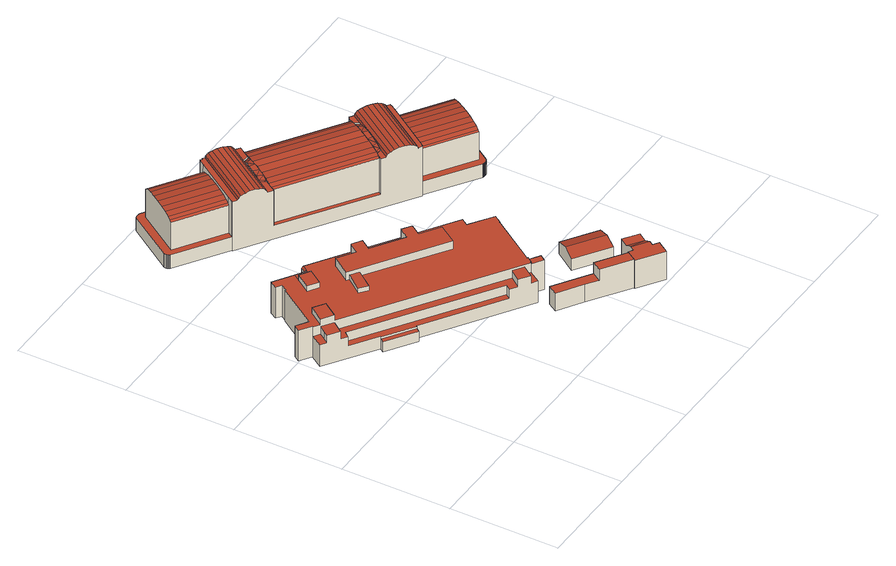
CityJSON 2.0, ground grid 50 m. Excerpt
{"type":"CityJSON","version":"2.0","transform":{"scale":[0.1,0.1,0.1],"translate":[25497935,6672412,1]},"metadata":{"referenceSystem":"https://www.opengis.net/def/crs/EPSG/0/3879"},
"CityObjects":{
"building1":{"type":"Building","attributes":{"dateOfConstruction":"1964-01-01","measuredHeight":19.4,"class":"Muut kokoontumisrakennukset","function":"Muut kokoontumisrakennukset","usage":"Muu rakennus","roofType":"1000;2100","storeysAboveGround":3},"address":[{"Country":"Finland","Locality":"Helsinki","ThoroughfareNumber":"6","ThoroughfareName":"Katajanokanlaituri","PostCode":"00160"}],"geometry":[{"type":"Solid","lod":"2","boundaries":[[[[0,1,2,3]],[[4,5,6,7]],[[8,9,10,11,12]],[[13,14,15,16,17,18]],[[19,20,21,22]],[[23,24,25,26,27]],[[28,29,30,31]],[[32,33,17,16]],[[34,35,36,37,38,39,40]],[[41,42,39,38]],[[43,44,45,46]],[[47,48,49,50]],[[51,52,53,54,55,56,57,58,59,60]],[[61,62,63,64,65,66,67,68,69,70]],[[71,72,73,74]],[[75,76,77,78]],[[79,44,43,80]],[[81,82,83,84]],[[85,9,8]],[[86,87,82,81]],[[84,83,88,89]],[[66,65,90,91]],[[15,92,32,16]],[[93,94,21,20,95,96,97,40,39,42,98,36,99,100,101,102,103,6,5]],[[41,38,37,104]],[[34,40,97,105]],[[106,100,99,107]],[[107,99,36,35]],[[62,108,109,59,58,47,50,63]],[[110,55,54,111]],[[7,6,103,112]],[[50,49,64,63]],[[75,78,113,114]],[[28,31,71,74]],[[29,73,72,115,116,117,118,119,18,17,33,120,121,19,22,122,123,86,81,84,89,4,7,112,124,125,85,79,80,126,127,26,25,128,129,113,78,77,130,2,1,131,30]],[[29,28,74,73]],[[132,131,1,0,70,69]],[[133,53,52,134]],[[132,69,68,135,136]],[[135,137,138,136]],[[61,139,140,141,108,62]],[[13,142,143,144,145,51,60,146,139,61,70,0,3,147,76,75,114,148,149,24,23,150,151,106,107,35,34,105,152,153,154,155,156,14]],[[104,98,42,41]],[[125,10,9,85]],[[143,157,158,144]],[[58,57,48,47]],[[154,121,120,155]],[[22,21,94,122]],[[127,45,44,79]],[[159,90,65,64,49,48,57,56]],[[150,23,27,160,12,11]],[[133,111,54,53]],[[110,159,56,55]],[[161,109,108,141]],[[156,92,15,14]],[[147,130,77,76]],[[66,91,138,137,67]],[[114,113,129,148]],[[68,67,137,135]],[[82,87,88,83]],[[162,161,141,140]],[[145,144,158,163,117,116]],[[151,101,100,106]],[[143,142,119,118,164,157]],[[124,102,101,151,150,11,10,125]],[[154,153,95,20,19,121]],[[152,96,95,153]],[[37,36,98,104]],[[105,97,96,152]],[[146,162,140,139]],[[149,128,25,24]],[[3,2,130,147]],[[158,157,164,163]],[[142,13,18,119]],[[148,129,128,149]],[[126,46,45,127]],[[12,160,8]],[[79,85,8,160,27,26,127]],[[112,103,102,124]],[[93,5,4,89,88,87,86,123]],[[80,43,46,126]],[[146,60,59,109,161,162]],[[164,118,117,163]],[[122,94,93,123]],[[159,110,111,133,134,115,72,71,31,30,131,132,136,138,91,90]],[[52,51,145,116,115,134]],[[156,155,120,33,32,92]]]],"semantics":{"surfaces":[{"type":"WallSurface"},{"type":"RoofSurface"},{"type":"GroundSurface"}],"values":[[0,0,1,0,0,0,0,0,0,0,1,0,0,0,0,0,0,0,0,0,0,0,1,1,1,0,0,0,1,1,0,0,0,1,1,0,0,1,1,0,0,2,0,0,0,0,0,0,0,1,0,0,0,0,0,0,1,0,0,1,1,0,0,0,0,0,0,0,0,0,0,0,1,0,0,0,0,1,0,0,0,0,0,0,0,0,0]]}}]},
"building2":{"type":"Building","attributes":{"dateOfConstruction":"2012-01-01","measuredHeight":14.4,"usage":"Muu rakennus","roofType":"1000"},"address":[{"Country":"Finland","Locality":"Helsinki"}],"geometry":[{"type":"Solid","lod":"2","boundaries":[[[[165,166,167,168,169,170]],[[171,172,173,174]],[[175,170,169,176]],[[176,169,168,177]],[[178,165,170,175]],[[166,174,173,167]],[[179,172,171,180]],[[180,171,174,166,165,178]],[[177,168,167,173,172,179]],[[177,179,180,178,175,176]]]],"semantics":{"surfaces":[{"type":"RoofSurface"},{"type":"WallSurface"},{"type":"GroundSurface"}],"values":[[0,0,1,1,1,1,1,1,1,2]]}}]},
"building3":{"type":"Building","attributes":{"dateOfConstruction":"2012-01-01","measuredHeight":14.2,"usage":"Muu rakennus","roofType":"1000;2100"},"address":[{"Country":"Finland","Locality":"Helsinki"}],"geometry":[{"type":"Solid","lod":"2","boundaries":[[[[181,182,183,184]],[[182,185,183]],[[182,186,187,185]],[[188,189,190,191]],[[192,187,186,193]],[[194,195,196,188,191,197,192,193]],[[189,188,196,198]],[[199,194,193,186,182,181]],[[184,183,185,187,192,197,200]],[[201,199,181,184,200,190,189,198]],[[201,198,196,195]],[[199,201,195,194]],[[190,200,197,191]]]],"semantics":{"surfaces":[{"type":"RoofSurface"},{"type":"WallSurface"},{"type":"GroundSurface"}],"values":[[0,0,0,1,1,2,1,1,1,0,1,1,1]]}}]},
"building4":{"type":"Building","attributes":{"dateOfConstruction":"2024-01-01","measuredHeight":7.6,"usage":"Halli","roofType":"3500"},"address":[{"Country":"Finland","Locality":"Helsinki"}],"geometry":[{"type":"Solid","lod":"2","boundaries":[[[[202,203,204,205]],[[203,206,207,204]],[[208,202,205,209]],[[210,207,206,211]],[[211,206,203,202,208]],[[209,205,204,207,210]],[[209,210,211,208]]]],"semantics":{"surfaces":[{"type":"RoofSurface"},{"type":"WallSurface"},{"type":"GroundSurface"}],"values":[[0,0,1,1,1,1,2]]}}]},
"building5":{"type":"Building","attributes":{"dateOfConstruction":"1912-01-01","measuredHeight":26.6,"class":"Hotellit","function":"Hotellit, motellit, matkustajakodit, kylpylähotellit","usage":"Liikerakennus","roofType":"3900;1000","storeysAboveGround":7},"address":[{"Country":"Finland","Locality":"Helsinki","ThoroughfareNumber":"7","ThoroughfareName":"Katajanokanlaituri","PostCode":"00160"}],"geometry":[{"type":"MultiSurface","lod":"2","boundaries":[[[212,213,214]],[[212,214,215]],[[216,217,218]],[[219,220,221]],[[215,222,223]],[[224,225,226,227]],[[225,228,229,226]],[[228,230,231,229]],[[230,232,233,231]],[[232,234,235,233]],[[234,236,237,235]],[[236,238,239,237]],[[238,240,241,239]],[[240,242,243,241]],[[242,244,245,243]],[[246,247,248,249,250,251,252,253,254,255]],[[256,257,258,259]],[[260,261,257,256]],[[262,263,261,260]],[[264,265,263,262]],[[266,267,265,264]],[[268,269,267,266]],[[270,271,269,268]],[[272,273,271,270]],[[274,275,276,277,278,273,272,279,280,281,282]],[[283,284,280,279,285,286]],[[287,288,289,290]],[[291,292,283,289,288,293]],[[294,295,281,296]],[[297,294,296]],[[298,299,295]],[[298,295,294]],[[300,301,292,291]],[[222,302,299]],[[222,299,298]],[[303,304,301,300]],[[215,305,302,222]],[[303,219,221,223,222,304]],[[215,214,305]],[[306,307,308,215,223,221,220]],[[309,310,276,213]],[[309,213,212]],[[311,312,313,278,277,314]],[[309,315,310]],[[316,317,308,307]],[[318,319,317,316]],[[320,321,322,311,319,318]],[[321,323,324,322]],[[325,326,327,328,329,293]],[[330,328,327,331,332,333,334,335]],[[336,337,338]],[[339,340,332,331]],[[338,341,342]],[[337,330,341,338]],[[343,344,340,339]],[[342,345,219]],[[341,345,342]],[[346,347,344,343]],[[348,349,347,346]],[[350,219,345]],[[219,350,216,218,220]],[[351,352,349,348]],[[306,218,217,353]],[[354,355,352,351]],[[356,357,355,354]],[[353,358,359]],[[217,358,353]],[[360,361,357,356]],[[362,363,364,365,366,367,368,369,370,371]],[[359,372,373]],[[358,335,372,359]],[[320,374,334,333,375,376,377,378]],[[379,380,381,382]],[[380,383,384,381]],[[383,385,386,384]],[[385,387,388,386]],[[387,389,390,388]],[[389,391,392,390]],[[391,393,394,392]],[[393,395,396,394]],[[395,397,398,396]],[[397,399,400,398]],[[401,402,403,404]],[[404,403,405,406]],[[406,405,407,408]],[[335,334,372]],[[408,407,409,410]],[[410,409,411,412]],[[412,411,413,414]],[[414,413,415,416]],[[416,415,417,418]],[[418,417,419,420]],[[420,419,421,422]],[[422,421,423,424]],[[425,426,427,428]],[[428,427,429,430]],[[430,429,431,432]],[[432,431,433,434]],[[434,433,435,436]],[[436,435,402,401]],[[437,224,227,438]],[[439,245,244,440]],[[441,249,248,442]],[[443,247,246,224,437]],[[440,244,255,254,444]],[[445,253,252,446]],[[258,251,250,259]],[[310,277,276]],[[281,280,296]],[[296,280,284,297]],[[447,290,286,285,448]],[[449,287,290,447]],[[281,295,282]],[[315,314,277,310]],[[450,324,323,451]],[[336,329,328,337]],[[337,328,330]],[[360,367,366,361]],[[452,365,364,453]],[[454,363,362,400,455]],[[456,382,371,370,457]],[[458,369,368,459]],[[460,461,358]],[[451,323,378,377,462]],[[463,376,375,464]],[[372,334,374,373]],[[465,466,467,468]],[[468,467,469,470]],[[470,469,471,472]],[[472,471,473,474]],[[474,473,475,476]],[[476,475,477,478]],[[478,477,479,480]],[[480,479,481,482]],[[482,481,483,484]],[[484,483,485,486]],[[486,485,487,488]],[[488,487,489,490]],[[490,489,491,492]],[[492,491,493,494]],[[494,493,495,496]],[[496,495,497,498]],[[498,497,499,500]],[[500,499,501,502]],[[502,501,503,504]],[[505,379,382,456]],[[455,400,399,506]],[[504,503,507,508]],[[508,507,509,510]],[[458,459,441,442,425,428,430,432,434,436,401,404,406,408,410,412,414,416,418,420,422,424,511,445,446,512,513,463,464,452,453,465,468,470,472,474,476,478,480,482,484,486,488,490,492,494,496,498,500,502,504,508,510]],[[438,227,226,229,231,233,235,237,239,241,243,245,439]],[[246,255,244,242,240,238,236,234,232,230,228,225,224]],[[512,446,252,251,258,257,261,263,265,267,269,271,273,278,313,514,515]],[[330,516,341,517,518,519,520,521,522,523,358,217,216,350,345,341]],[[362,371,382,381,384,386,388,390,392,394,396,398,400]],[[514,313,312,324,450]],[[506,399,397,395,393,391,389,387,385,383,380,379,505]],[[441,459,368,367,360,356,354,351,348,346,343,339,331,327,326,524,448,285,279,272,270,268,266,264,262,260,256,259,250,249]],[[452,464,375,333,332,340,344,347,349,352,355,357,361,366,365]],[[359,373,374,320,318,316,307,306,353]],[[317,319,311,314,315,309,212,215,308]],[[299,302,305,214,213,275,274,525,526,527,295]],[[342,219,303,300,291,293,329,336,338]],[[301,304,222,298,294,297,284,283,292]],[[457,370,369,458,510,509]],[[320,378,323,321]],[[465,453,364,363,454,466]],[[306,220,218]],[[325,293,288,287]],[[524,326,325,287,449]],[[463,513,528,462,377,376]],[[528,513,512,515]],[[312,311,322,324]],[[283,286,290,289]],[[445,511,529,444,254,253]],[[425,442,248,247,443,426]],[[529,511,424,423]],[[457,509,507,503,501,499,497,495,493,491,489,487,485,483,481,479,477,475,473,471,469,467,466,454,455,506,505,456]],[[514,450,451,462,528,515]],[[524,449,447,448]],[[529,423,421,419,417,415,413,411,409,407,405,403,402,435,433,431,429,427,426,443,437,438,439,440,444]]],"semantics":{"surfaces":[{"type":"RoofSurface"},{"type":"WallSurface"},{"type":"GroundSurface"}],"values":[0,0,0,1,1,0,0,0,0,0,0,0,0,0,0,0,0,0,0,0,0,0,0,0,0,0,0,0,0,0,0,0,0,0,0,0,0,0,0,0,0,0,0,0,0,0,0,0,0,0,0,0,0,0,0,0,0,0,0,0,0,0,0,0,0,0,0,0,0,0,0,0,0,0,0,0,0,0,0,0,0,0,1,1,1,1,1,1,1,1,1,1,1,1,1,1,1,1,1,1,1,1,1,1,1,1,1,1,1,1,1,1,1,1,1,1,1,1,1,1,1,1,1,1,1,1,1,1,1,1,1,1,1,1,1,1,1,1,1,1,1,1,1,1,1,1,1,1,1,2,1,1,1,1,1,1,1,1,1,1,1,1,1,1,1,1,1,1,1,1,1,1,1,1,1,1,1,0,0,0,0]}}]}
},
"vertices":[
[53,966,11],[53,966,167],[3,999,167],[3,999,11],[377,1002,167],[377,1002,206],[436,1086,206],[436,1086,167],[350,1169,167],[351,1169,168],[370,1195,168],[362,1200,159],[344,1173,160],[1012,668,11],[1035,653,11],[1035,653,32],[1014,667,32],[1014,667,167],[1012,668,167],[770,926,167],[770,926,206],[740,882,206],[740,882,167],[342,1170,11],[215,1253,11],[215,1253,167],[303,1196,167],[342,1170,167],[125,1010,195],[125,1010,167],[78,943,167],[78,943,195],[1037,701,32],[1037,701,167],[728,954,11],[587,1049,11],[587,1049,206],[587,1049,167],[726,955,167],[726,955,206],[728,954,206],[699,910,167],[699,910,206],[282,1069,194],[327,1134,194],[280,1164,194],[236,1100,194],[726,467,74],[726,467,120],[137,863,120],[137,863,74],[815,372,11],[815,372,120],[788,390,120],[788,390,158],[742,421,158],[742,421,120],[710,443,120],[710,443,74],[370,671,74],[370,671,11],[238,760,11],[238,760,74],[119,839,74],[119,839,120],[91,858,120],[91,858,158],[42,891,158],[42,891,120],[16,908,120],[16,908,11],[129,909,195],[129,909,167],[176,976,167],[176,976,195],[197,1179,11],[72,992,11],[72,992,167],[197,1179,167],[327,1134,167],[282,1069,167],[368,891,167],[368,891,189],[332,919,189],[332,919,167],[351,1169,167],[428,969,167],[428,969,189],[389,994,189],[389,994,167],[129,909,120],[129,909,158],[1057,687,32],[770,739,206],[827,824,206],[769,927,206],[771,930,206],[730,957,206],[557,1005,206],[589,1052,206],[548,1079,206],[546,1077,206],[544,1078,206],[514,1034,206],[557,1005,167],[730,957,11],[548,1079,11],[589,1052,11],[236,757,74],[368,669,74],[780,472,158],[825,441,158],[514,1034,167],[200,1176,167],[200,1176,11],[849,425,167],[851,429,167],[854,427,167],[873,454,167],[870,456,167],[931,773,167],[952,804,167],[827,824,167],[770,739,167],[544,1078,167],[370,1195,167],[236,1100,167],[280,1164,167],[194,1221,167],[218,1204,167],[21,1027,167],[51,961,167],[51,961,120],[825,441,120],[849,425,120],[59,915,120],[78,943,120],[59,915,158],[78,943,158],[225,741,11],[225,741,62],[236,757,62],[870,456,11],[921,422,11],[902,395,11],[851,429,11],[357,653,11],[21,1027,11],[218,1204,11],[194,1221,11],[362,1200,11],[546,1077,11],[771,930,11],[769,927,11],[952,804,11],[931,773,11],[1057,687,11],[921,422,158],[902,395,158],[780,472,120],[344,1173,167],[368,669,62],[357,653,62],[854,427,158],[873,454,158],
[910,214,101],[963,177,101],[990,219,101],[946,249,101],[829,327,101],[801,284,101],[1089,90,157],[1117,133,157],[990,219,157],[963,177,157],[801,284,13],[829,327,13],[946,249,13],[910,214,13],[1117,133,13],[1089,90,13],
[1223,97,156],[1249,135,129],[1156,143,156],[1155,143,156],[1183,182,129],[1275,174,129],[1210,220,129],[1086,85,14],[1086,85,156],[1121,138,156],[1121,138,14],[1210,220,14],[1275,174,14],[1210,78,14],[1236,61,14],[1202,8,14],[1142,124,14],[1202,8,156],[1210,78,156],[1142,124,156],[1236,61,156],
[1210,258,73],[1244,308,90],[1092,411,90],[1059,362,73],[1277,357,73],[1126,461,73],[1210,258,14],[1059,362,14],[1126,461,14],[1277,357,14],
[755,1666,258],[738,1689,249],[727,1672,258],[735,1636,262],[1147,1358,262],[1169,1390,258],[1130,1375,262],[1102,1334,262],[1127,1371,262],[1115,1353,263],[713,1603,262],[723,1617,263],[509,1624,209],[512,1629,216],[300,1771,216],[297,1766,209],[521,1643,223],[310,1785,223],[536,1664,229],[324,1806,229],[554,1692,232],[342,1834,232],[574,1722,234],[363,1864,234],[595,1752,232],[383,1894,232],[613,1780,229],[401,1922,229],[627,1801,223],[416,1943,223],[637,1815,216],[425,1957,216],[640,1820,209],[428,1962,209],[509,1624,251],[492,1598,251],[493,1598,251],[490,1594,251],[508,1582,251],[678,1835,251],[668,1842,251],[665,1838,251],[656,1844,251],[640,1820,251],[512,1579,259],[681,1833,259],[678,1835,248],[508,1582,248],[521,1573,269],[691,1827,269],[536,1563,276],[705,1817,276],[553,1551,280],[723,1805,280],[572,1539,280],[742,1792,280],[590,1527,276],[760,1781,276],[605,1517,269],[775,1771,269],[614,1510,259],[784,1764,259],[710,1647,248],[727,1672,248],[739,1690,248],[742,1695,248],[787,1762,248],[617,1508,248],[659,1570,248],[662,1576,248],[663,1576,248],[656,1518,248],[674,1545,248],[640,1493,248],[650,1508,248],[1042,1245,239],[1046,1250,246],[653,1513,246],[650,1508,239],[1056,1265,253],[664,1529,253],[1049,1254,248],[679,1552,249],[663,1576,249],[659,1570,239],[674,1545,239],[693,1573,258],[675,1594,258],[1073,1289,258],[680,1553,258],[691,1619,262],[1093,1320,262],[700,1583,262],[710,1647,262],[1131,1377,262],[1138,1387,262],[745,1651,262],[769,1686,249],[742,1695,239],[789,1716,248],[795,1726,248],[810,1747,248],[774,1694,248],[774,1694,239],[1158,1417,258],[765,1681,258],[1174,1442,253],[781,1705,253],[1182,1453,248],[1185,1457,246],[792,1721,246],[1188,1462,239],[795,1726,239],[1042,1245,248],[1032,1229,248],[1052,1215,248],[1082,1259,248],[1054,1261,248],[1086,1266,248],[1056,1213,259],[1222,1463,259],[1219,1465,248],[1189,1420,248],[1184,1413,248],[1054,1261,239],[1082,1259,239],[1060,1271,249],[1066,1206,269],[1232,1456,269],[1087,1267,249],[1077,1296,258],[1081,1196,276],[1248,1445,276],[1102,1290,258],[1100,1183,280],[1267,1433,280],[1120,1170,280],[1287,1419,280],[1123,1322,262],[1139,1157,276],[1306,1407,276],[1155,1412,258],[1154,1146,269],[1321,1396,269],[1165,1140,259],[1331,1389,259],[1184,1412,249],[1172,1438,249],[1168,1137,248],[1335,1387,248],[1335,1347,251],[1349,1369,251],[1348,1370,251],[1352,1376,251],[1335,1387,251],[1168,1137,251],[1184,1126,251],[1188,1131,251],[1189,1130,251],[1206,1155,251],[1189,1420,239],[1178,1447,239],[1178,1447,248],[1201,1477,248],[1199,1473,248],[1197,1475,248],[1188,1462,248],[1425,1009,209],[1428,1014,216],[1210,1160,216],[1206,1155,209],[1437,1027,223],[1219,1174,223],[1451,1049,229],[1233,1195,229],[1469,1075,232],[1251,1222,232],[1489,1105,234],[1271,1251,234],[1509,1135,232],[1290,1281,232],[1527,1161,229],[1308,1308,229],[1541,1183,223],[1323,1329,223],[1550,1196,216],[1332,1343,216],[1553,1201,209],[1335,1347,209],[260,1766,2],[260,1766,70],[261,1769,70],[261,1769,2],[261,1773,70],[261,1773,2],[262,1776,70],[262,1776,2],[263,1778,70],[263,1778,2],[407,1992,70],[407,1992,2],[411,1993,70],[411,1993,2],[415,1994,70],[415,1994,2],[419,1994,70],[419,1994,2],[423,1994,70],[423,1994,2],[427,1994,70],[427,1994,2],[431,1993,70],[431,1993,2],[267,1749,2],[267,1749,70],[265,1752,70],[265,1752,2],[263,1754,70],[263,1754,2],[262,1757,70],[262,1757,2],[261,1760,70],[261,1760,2],[261,1763,70],[261,1763,2],[509,1624,70],[297,1766,70],[428,1962,70],[640,1820,70],[490,1594,2],[493,1598,2],[492,1598,70],[656,1844,70],[665,1838,2],[668,1842,2],[650,1508,70],[640,1493,70],[1042,1245,70],[795,1726,70],[1188,1462,70],[1352,1376,2],[1348,1370,2],[1349,1369,70],[1335,1347,70],[1206,1155,70],[1189,1130,70],[1188,1131,2],[1184,1126,2],[1184,1412,247],[1184,1413,247],[1197,1475,70],[1199,1473,2],[1201,1477,2],[1574,1218,2],[1574,1218,70],[1576,1216,70],[1576,1216,2],[1578,1214,70],[1578,1214,2],[1580,1212,70],[1580,1212,2],[1581,1209,70],[1581,1209,2],[1582,1206,70],[1582,1206,2],[1582,1204,70],[1582,1204,2],[1583,1201,70],[1583,1201,2],[1582,1198,70],[1582,1198,2],[1582,1195,70],[1582,1195,2],[1439,983,70],[1439,983,2],[1437,982,70],[1437,982,2],[1434,980,70],[1434,980,2],[1432,979,70],[1432,979,2],[1429,978,70],[1429,978,2],[1426,978,70],[1426,978,2],[1423,977,70],[1423,977,2],[1420,977,70],[1420,977,2],[1417,978,70],[1417,978,2],[1414,979,70],[1414,979,2],[1425,1009,70],[1553,1201,70],[1412,980,70],[1412,980,2],[1409,981,70],[1409,981,2],[435,1992,2],[814,1745,2],[807,1736,2],[810,1747,70],[814,1745,70],[1087,1267,248],[1102,1290,248],[1123,1322,248],[1123,1322,249],[1147,1358,248],[1147,1358,247],[1169,1390,248],[1169,1390,249],[1032,1229,70],[691,1619,248],[675,1594,248],[675,1594,249],[807,1736,70],[435,1992,70]
]}
